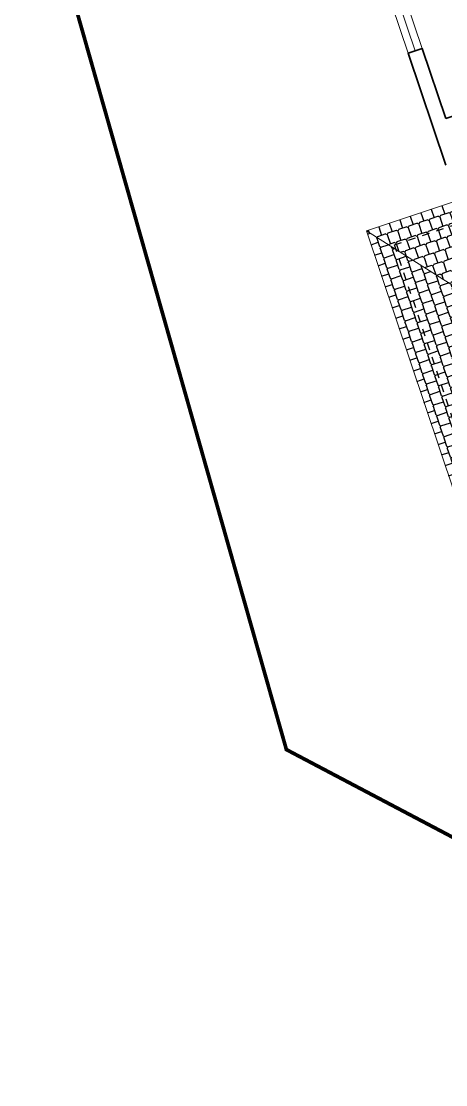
# Model space of a CAD drawing. Header units: metres. Extents: x 568332 to 569219, y 2065964 to 2066430.
# Drawn here: x 568529.63 to 568535.37, y 2066015.33 to 2066029.72 of the extents above; entities that cross this region are included whole.
import ezdxf

# ---------------------------------------------------------------- set-up
doc = ezdxf.new("R2010")
doc.units = ezdxf.units.M
doc.linetypes.add('HIDDEN', pattern=[0.375, 0.25, -0.125])
doc.layers.get('DEFPOINTS').update_dxf_attribs({"linetype": 'CONTINUOUS'})
for name, color, linetype, lineweight in [('-DOOR', 137, 'CONTINUOUS', 9), ('-LINE1', 7, 'CONTINUOUS', 18), ('-WALL', 4, 'CONTINUOUS', 35)]:
    doc.layers.add(name, color=color, linetype=linetype, lineweight=lineweight)
doc.layers.add('-RANH GIOI LO DAT', color=12, linetype='CONTINUOUS')
doc.layers.add('13. NET HATCH', color=252, linetype='CONTINUOUS')

# ---------------------------------------------------------------- blocks, each defined once
blk = doc.blocks.new('A$C4D045CFB')
at = {"layer": '13. NET HATCH'}
h = blk.add_hatch(dxfattribs=at)
h.set_pattern_fill('MAIGO-12', color=256, scale=300, angle=180)
h.set_pattern_definition([(180, (-90, 1.102182119232618e-14), (-75.00000000000001, -150), [120, -30, 120, -30]), (270, (-75, -14.99999999999999), (74.99999999999997, -150), [135, -165]), (225, (-60, 7.34788079488412e-15), (-75.00000000142688, -150.0000000028537), [21.213203436, -403.0508652]), (315, (-90, 1.102182119232618e-14), (75.00000000142684, -150.0000000028537), [21.213203436, -403.0508652])])
h.paths.add_polyline_path([(1299.999119955668, 6100.494044825784), (1299.953723877203, 5215.284894083044), (1299.999119955668, 5229.592269479996), (1299.999119955668, 4500.000660992693), (-0.0008800443320069462, 6100.494044825784)])
h = blk.add_hatch(dxfattribs=at)
h.set_pattern_fill('MAIGO-12', color=256, scale=300, angle=270)
h.set_pattern_definition([(270, (-1.653273178848927e-14, -90), (150, -75.00000000000003), [120, -30, 120, -30]), (0, (14.99999999999999, -75), (150, 74.99999999999996), [135, -165]), (315, (-1.102182119232618e-14, -60), (150.0000000028537, -75.0000000014269), [21.213203436, -403.0508652]), (45, (-1.653273178848927e-14, -90), (150.0000000028537, 75.00000000142683), [21.213203436, -403.0508652])])
h.paths.add_polyline_path([(-0.0008800443320069462, 6100.494044825784), (1299.999119955668, 4500.000660992693), (1299.999119955668, 1300.000660992693), (-0.0008800443320069462, 0.000660992693156004)])
h = blk.add_hatch(dxfattribs=at)
h.set_pattern_fill('MAIGO-12', color=256, scale=300)
h.set_pattern_definition([(0, (90, 0), (75, 150), [120, -30, 120, -30]), (90, (75, 15), (-74.99999999999999, 150), [135, -165]), (45, (60, 0), (75.00000000142687, 150.0000000028537), [21.213203436, -403.0508652]), (135, (90, 0), (-75.00000000142686, 150.0000000028537), [21.213203436, -403.0508652])])
h.paths.add_polyline_path([(1299.999119955668, 1300.000660992693), (1299.999119955668, 0.000660992693156004), (-0.0008800443320069462, 0.000660992693156004)])
at = {"layer": '-LINE1'}
for p, q in [((-0.0008800443320069462, 0.000660992693156004), (-0.0008800443320069462, 6100.494044825784)), ((-0.0008800443320069462, 6100.494044825784), (1299.999119955668, 6100.494044825784)), ((-0.0008800443320069462, 6100.494044825784), (1299.999119955668, 4500.000660992693)), ((-0.0008800443320069462, 0.000660992693156004), (1299.999119955668, 1300.000660992693)), ((1299.999119955668, 0.000660992693156004), (-0.0008800443320069462, 0.000660992693156004))]:
    blk.add_line(p, q, dxfattribs=at)
at = {"layer": 'DEFPOINTS', "linetype": 'HIDDEN', "ltscale": 5}
blk.add_lwpolyline([(1299.999119955668, 300.0006609926932), (299.999119955668, 300.0006609926932), (299.999119955668, 5800.494044825784), (1299.999119955668, 5800.494044825784)], close=True, dxfattribs=at)
blk = doc.blocks.new('M6-T3')
at = {"layer": '-DOOR'}
blk.add_lwpolyline([(197885.676816394, -88301.30463726861), (198085.7119171419, -88301.30463726861), (198085.7119171419, -89701.30463726861), (197885.676816394, -89701.30463726861)], close=True, dxfattribs=at)
blk.add_lwpolyline([(197985.6943667679, -89701.30463726861), (197985.6943667679, -88301.30463726861)], dxfattribs=at)
at = {"layer": '-RANH GIOI LO DAT', "linetype": 'HIDDEN', "ltscale": 10, "const_width": 50}
blk.add_lwpolyline([(204885.7119171442, -85101.30463734207), (193940.92109246, -85101.30463734207), (193326.6098917578, -98109.09776655836), (199996.3931548081, -105101.3046370225), (204885.7119171186, -105101.3046372174)], close=True, dxfattribs=at)
at = {"layer": '-WALL'}
for p, q in [((198085.676816394, -89701.30463726872), (197885.676816394, -89701.30463726861)), ((197885.7119171419, -89701.30463726861), (197885.7119171419, -91301.30463724754)), ((198085.7119171419, -89701.30463726861), (198085.7119171419, -90701.30463724986)), ((198085.7119171419, -90701.30463724986), (201985.6353904935, -90701.30463724986))]:
    blk.add_line(p, q, dxfattribs=at)
blk.add_blockref('A$C4D045CFB', (196585.7127971863, -97901.7937269917), dxfattribs=at)

msp = doc.modelspace()

# ---------------------------------------------------------------- block references
at = {"layer": '-WALL', "color": 2, "true_color": 0xf1eb1f, "xscale": 0.001, "yscale": 0.001, "zscale": 0.001, "rotation": 18.55170735274905}
msp.add_blockref('M6-T3', (568318.7235582165, 2066051.366234647), dxfattribs=at)

doc.saveas('drawing.dxf')
